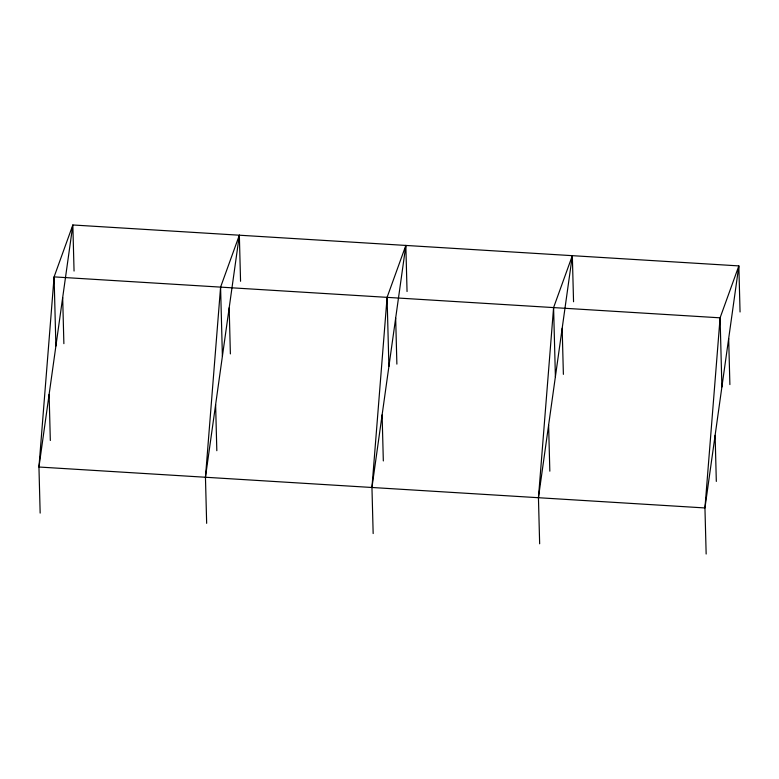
<?xml version="1.0" encoding="UTF-8"?>
<svg xmlns="http://www.w3.org/2000/svg" width="779" height="779" viewBox="0 0 779 779"><rect width="100%" height="100%" fill="white"/><g stroke="black" fill="none" stroke-linecap="round" stroke-linejoin="round"><path stroke-width="1.17" d="M206.659 523.332L205.452 477.254L220.584 287.12L239.348 235.209L240.555 281.277M373.16 533.557L371.953 487.488L387.085 297.354L405.84 245.443L407.047 291.512M539.652 543.791L538.445 497.723L553.587 307.588L572.341 255.668L573.548 301.746M205.452 477.254L239.348 235.209M371.953 487.488L405.84 245.443M538.445 497.723L572.341 255.668M740.05 311.98L738.843 265.902L72.846 224.975L54.092 276.886L38.95 467.02L40.157 513.098M728.677 338.514L729.884 384.592M721.899 386.929L720.088 317.822L738.843 265.902L704.946 507.947L706.154 554.025M715.122 435.334L716.32 481.412M562.175 328.29L563.383 374.358M553.587 307.588L555.398 376.695M548.62 425.1L549.828 471.178M395.674 318.056L396.881 364.124M387.085 297.354L388.896 366.461M382.119 414.876L383.326 460.944M229.172 307.822L230.38 353.9M220.584 287.12L222.395 356.227M215.617 404.642L216.825 450.71M74.054 271.053L72.846 224.975L38.95 467.02L704.946 507.947L720.088 317.822L54.092 276.886L55.893 346.003M62.68 297.588L63.878 343.666M49.116 394.408L50.323 440.486"/></g></svg>
